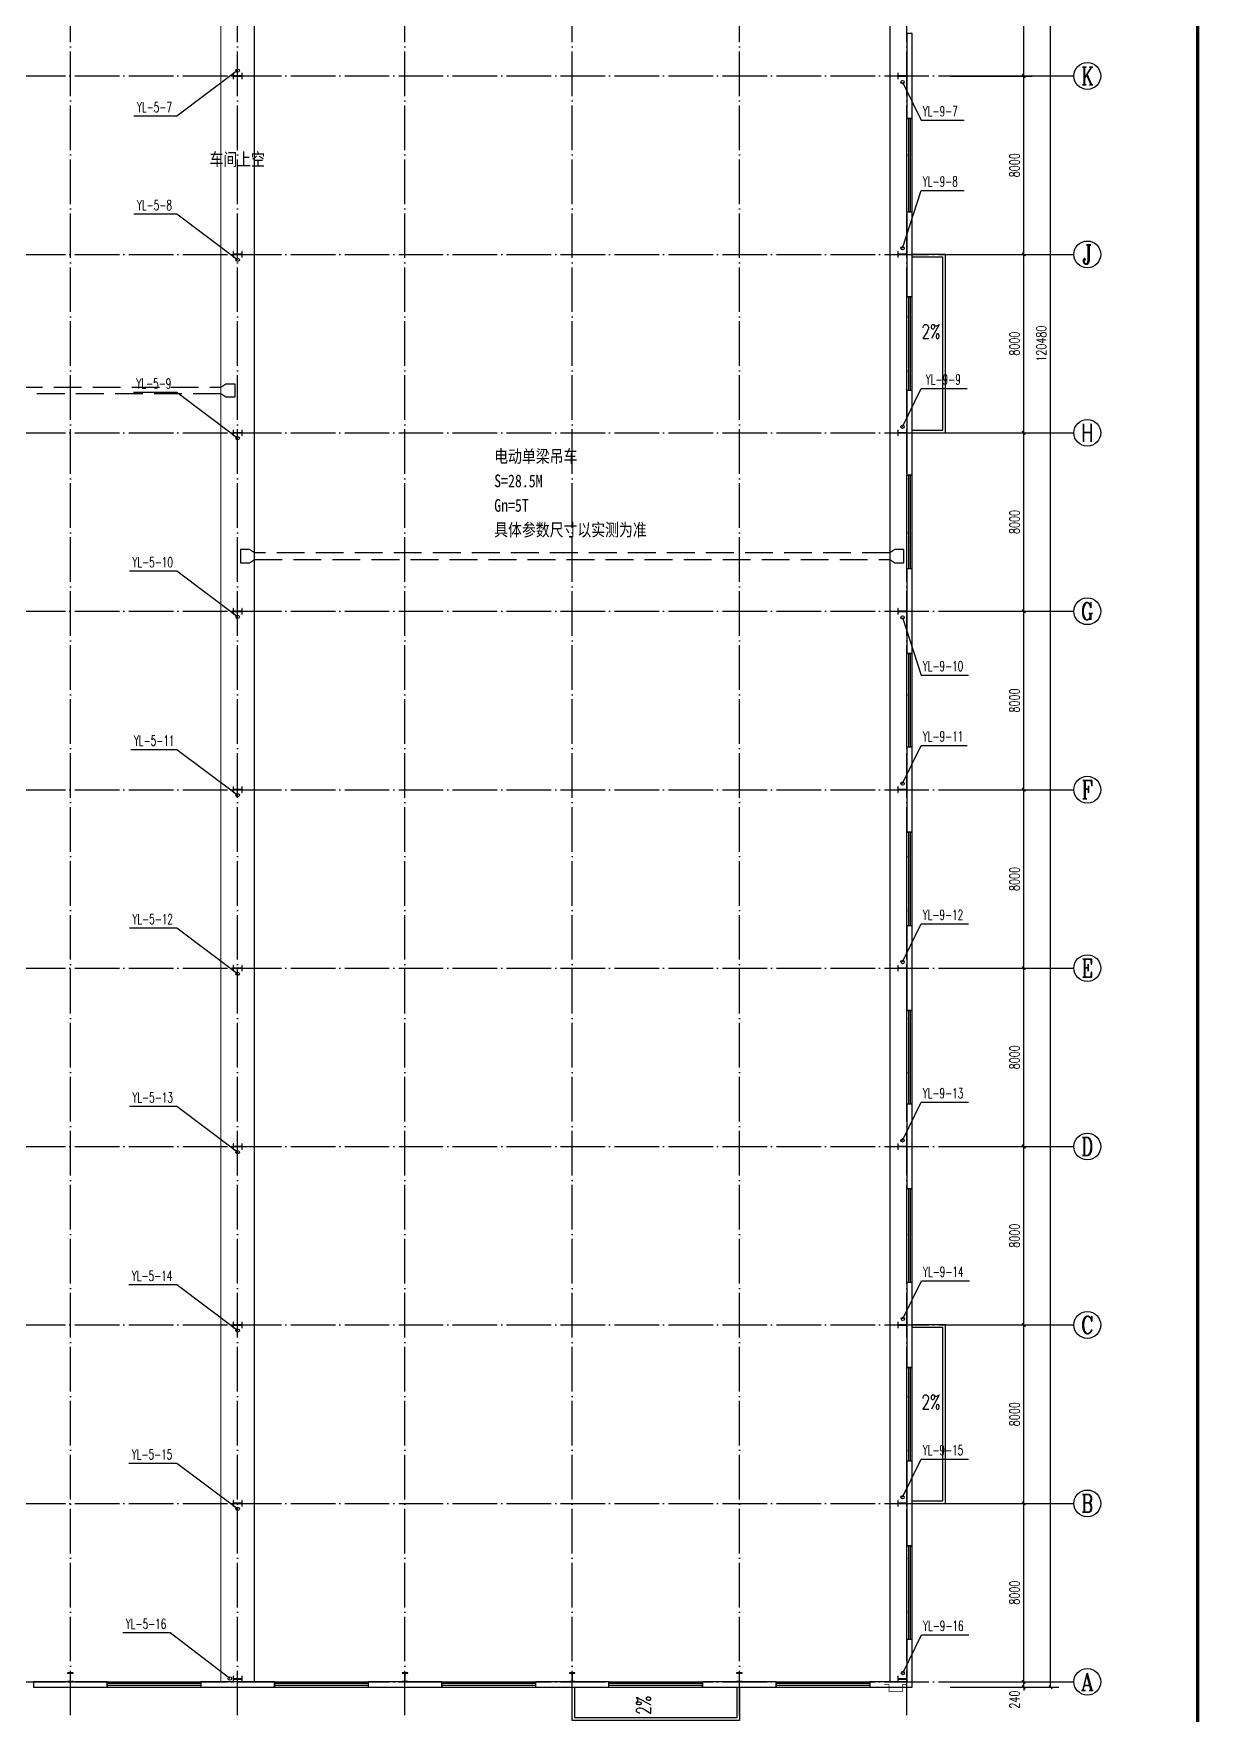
# Model space of a CAD drawing. Extents: x 14033796 to 29392202, y -1365078 to -465345.
# Drawn here: x 14810916 to 14863191, y -708102 to -632743 of the extents above; entities that cross this region are included whole.
import ezdxf
from ezdxf.enums import TextEntityAlignment as Align

# ---------------------------------------------------------------- set-up
doc = ezdxf.new("R2010")
doc.units = 0
doc.header["$LTSCALE"] = 1000
doc.header["$MEASUREMENT"] = 0
doc.linetypes.add('DASH', pattern=[0.35, 0.25, -0.1])
doc.linetypes.add('DOTE', pattern=[2.42, 2, -0.2, 0.02, -0.2])
for name, color, linetype in [('AXIS', 3, 'Continuous'), ('AXIS_TEXT', 7, 'Continuous'), ('COLUMN', 2, 'Continuous'), ('DIM_SYMB', 3, 'Continuous'), ('DIM_雨水', 3, 'Continuous'), ('DOTE', 8, 'DOTE'), ('PUB_TEXT', 7, 'Continuous'), ('TK', 4, 'Continuous'), ('TWT_TEXT', 7, 'Continuous'), ('VPIPE-雨水', 4, 'Continuous'), ('WALL-PARAPET', 6, 'Continuous'), ('WINDOW', 4, 'Continuous')]:
    doc.layers.add(name, color=color, linetype=linetype)
doc.styles.add('_TCH_AXIS', font='COMPLEX', dxfattribs={"bigfont": 'GBCBIG'})
doc.styles.add('_TCH_DIM', font='SIMPLEX', dxfattribs={"bigfont": 'GBCBIG'})
doc.styles.add('_TCH_DIM_T3', font='SIMPLEX', dxfattribs={"width": 0.705882, "bigfont": 'GBCBIG'})
doc.styles.add('_TWT_SERIAL', font='COMPLEX', dxfattribs={"width": 0.8, "height": 3, "bigfont": 'HZTXT'})
doc.styles.add('COMPLEX', font='COMPLEX')
doc.styles.add('宋体', font='', dxfattribs={"width": 0.8})
doc.styles.get('宋体').set_extended_font_data('SimSun')
doc.dimstyles.new('_TCH_ARCH&&150', dxfattribs={"dimtxt": 446.25, "dimasz": 150, "dimexe": 375, "dimexo": 450, "dimgap": 189.375, "dimtad": 1, "dimdec": 0, "dimzin": 0, "dimdsep": 46, "dimtxsty": '_TCH_DIM_T3', "dimblk": 'ARCHTICK', "dimcen": 0.09, "dimclrt": 7, "dimazin": 2, "dimtfac": 1, "dimtdec": 0, "dimtix": 1, "dimtmove": 2, "dimatfit": 3, "dimfxl": 0, "dimtolj": 1, "dimtzin": 0, "dimarcsym": 0})

# ---------------------------------------------------------------- blocks, each defined once
blk = doc.blocks.new('A$C797E1D2B')
at = {"layer": 'COLUMN'}
h = blk.add_hatch(color=256, dxfattribs=at)
h.paths.add_polyline_path([(125, 400), (250, 400), (250, 388), (130, 388), (130, 200), (125, 200)])
h.paths.add_polyline_path([(0, 400), (125, 400), (125, 200), (120, 200), (120, 388), (0, 388)])
h.paths.add_polyline_path([(0, 12), (120, 12), (120, 200), (125, 200), (125, 0), (0, 0)])
h.paths.add_polyline_path([(125, 200), (130, 200), (130, 12), (250, 12), (250, 0), (125, 0)])
blk.add_lwpolyline([(250, 0), (250, 12), (130, 12), (130, 388), (250, 388), (250, 400), (0, 400), (0, 388), (120, 388), (120, 12), (0, 12), (0, 0)], close=True, dxfattribs=at)
blk = doc.blocks.new('GeYuanFrame_33522378', base_point=(20.09, 4.53))
at = {"layer": 'TK', "const_width": 1}
blk.add_lwpolyline([(45.09, 588.53), (1061.09, 588.53), (1061.09, 14.53), (45.09, 14.53)], close=True, dxfattribs=at)
blk = doc.blocks.new('$TCHSYS$WIN2D')
for p, q in [((-0.5, 0.5), (0.5, 0.5)), ((-0.5, 0.5), (-0.5, -0.5)), ((0.5, 0.5), (0.5, -0.5)), ((0.5, 0.167), (-0.5, 0.167)), ((0.5, -0.167), (-0.5, -0.167)), ((-0.5, -0.5), (0.5, -0.5))]:
    blk.add_line(p, q)
blk = doc.blocks.new('_AXISO')
blk.add_circle((0, 0), 0.5)
at = {"layer": 'AXIS_TEXT', "style": 'COMPLEX', "width": 1.041667}
blk.add_attdef('A', text='', height=0.56, dxfattribs=at).set_placement((-0.25, -0.28), (0.25, -0.28), align=Align.FIT)
blk = doc.blocks.new('_ArchTick')
at = {"color": 0, "linetype": 'ByBlock', "const_width": 0.4}
blk.add_lwpolyline([(-0.5, -0.5), (0.5, 0.5)], dxfattribs=at)
blk = doc.blocks.new('*D161')
at = {"layer": 'AXIS', "color": 0, "lineweight": -2}
for p, q in [((14852016, -586403), (14856891, -586403)), ((14856516, -706883), (14856516, -586403)), ((14852016, -706883), (14856891, -706883))]:
    blk.add_line(p, q, dxfattribs=at)
at = {"layer": 'Defpoints', "color": 0}
for p in [(14851566, -586403), (14856516, -586403), (14851566, -706883)]:
    blk.add_point(p, dxfattribs=at)
at = {"layer": 'AXIS', "color": 0, "lineweight": -2, "xscale": 150, "yscale": 150, "zscale": 150}
for p, rotation in [((14856516, -586403), 90), ((14856516, -706883), 270)]:
    blk.add_blockref('_ArchTick', p, dxfattribs=dict(at, rotation=rotation))
at = {"layer": 'AXIS', "color": 7, "insert": (14856104, -646643), "char_height": 446.2, "attachment_point": 5, "rotation": 90, "style": '_TCH_DIM_T3'}
blk.add_mtext('\\A1;120480', dxfattribs=at)
blk = doc.blocks.new('*D162')
at = {"layer": 'AXIS', "color": 0, "lineweight": -2}
for p, q in [((14852016, -706643), (14855691, -706643)), ((14855316, -706643), (14855316, -706493)), ((14855316, -706883), (14855316, -706643)), ((14852016, -706883), (14855691, -706883)), ((14855316, -706883), (14855316, -707033))]:
    blk.add_line(p, q, dxfattribs=at)
at = {"layer": 'Defpoints', "color": 0}
for p in [(14851566, -706643), (14855316, -706643), (14851566, -706883)]:
    blk.add_point(p, dxfattribs=at)
at = {"layer": 'AXIS', "color": 0, "lineweight": -2, "xscale": 150, "yscale": 150, "zscale": 150}
for p, rotation in [((14855316, -706643), 270), ((14855316, -706883), 90)]:
    blk.add_blockref('_ArchTick', p, dxfattribs=dict(at, rotation=rotation))
at = {"layer": 'AXIS', "color": 7, "insert": (14854904, -707438), "char_height": 446.2, "attachment_point": 5, "rotation": 90, "style": '_TCH_DIM_T3'}
blk.add_mtext('\\A1;240', dxfattribs=at)
blk = doc.blocks.new('*D163')
at = {"layer": 'AXIS', "color": 0, "lineweight": -2}
for p, q in [((14852016, -698643), (14855691, -698643)), ((14855316, -706643), (14855316, -698643)), ((14852016, -706643), (14855691, -706643))]:
    blk.add_line(p, q, dxfattribs=at)
at = {"layer": 'Defpoints', "color": 0}
for p in [(14851566, -698643), (14855316, -698643), (14851566, -706643)]:
    blk.add_point(p, dxfattribs=at)
at = {"layer": 'AXIS', "color": 0, "lineweight": -2, "xscale": 150, "yscale": 150, "zscale": 150}
for p, rotation in [((14855316, -698643), 90), ((14855316, -706643), 270)]:
    blk.add_blockref('_ArchTick', p, dxfattribs=dict(at, rotation=rotation))
at = {"layer": 'AXIS', "color": 7, "insert": (14854904, -702643), "char_height": 446.2, "attachment_point": 5, "rotation": 90, "style": '_TCH_DIM_T3'}
blk.add_mtext('\\A1;8000', dxfattribs=at)
blk = doc.blocks.new('*D164')
at = {"layer": 'AXIS', "color": 0, "lineweight": -2}
for p, q in [((14852016, -690643), (14855691, -690643)), ((14855316, -698643), (14855316, -690643)), ((14852016, -698643), (14855691, -698643))]:
    blk.add_line(p, q, dxfattribs=at)
at = {"layer": 'Defpoints', "color": 0}
for p in [(14851566, -690643), (14855316, -690643), (14851566, -698643)]:
    blk.add_point(p, dxfattribs=at)
at = {"layer": 'AXIS', "color": 0, "lineweight": -2, "xscale": 150, "yscale": 150, "zscale": 150}
for p, rotation in [((14855316, -690643), 90), ((14855316, -698643), 270)]:
    blk.add_blockref('_ArchTick', p, dxfattribs=dict(at, rotation=rotation))
at = {"layer": 'AXIS', "color": 7, "insert": (14854904, -694643), "char_height": 446.2, "attachment_point": 5, "rotation": 90, "style": '_TCH_DIM_T3'}
blk.add_mtext('\\A1;8000', dxfattribs=at)
blk = doc.blocks.new('*D165')
at = {"layer": 'AXIS', "color": 0, "lineweight": -2}
for p, q in [((14852016, -682643), (14855691, -682643)), ((14855316, -690643), (14855316, -682643)), ((14852016, -690643), (14855691, -690643))]:
    blk.add_line(p, q, dxfattribs=at)
at = {"layer": 'Defpoints', "color": 0}
for p in [(14851566, -682643), (14855316, -682643), (14851566, -690643)]:
    blk.add_point(p, dxfattribs=at)
at = {"layer": 'AXIS', "color": 0, "lineweight": -2, "xscale": 150, "yscale": 150, "zscale": 150}
for p, rotation in [((14855316, -682643), 90), ((14855316, -690643), 270)]:
    blk.add_blockref('_ArchTick', p, dxfattribs=dict(at, rotation=rotation))
at = {"layer": 'AXIS', "color": 7, "insert": (14854904, -686643), "char_height": 446.2, "attachment_point": 5, "rotation": 90, "style": '_TCH_DIM_T3'}
blk.add_mtext('\\A1;8000', dxfattribs=at)
blk = doc.blocks.new('*D166')
at = {"layer": 'AXIS', "color": 0, "lineweight": -2}
for p, q in [((14852016, -674643), (14855691, -674643)), ((14855316, -682643), (14855316, -674643)), ((14852016, -682643), (14855691, -682643))]:
    blk.add_line(p, q, dxfattribs=at)
at = {"layer": 'Defpoints', "color": 0}
for p in [(14851566, -674643), (14855316, -674643), (14851566, -682643)]:
    blk.add_point(p, dxfattribs=at)
at = {"layer": 'AXIS', "color": 0, "lineweight": -2, "xscale": 150, "yscale": 150, "zscale": 150}
for p, rotation in [((14855316, -674643), 90), ((14855316, -682643), 270)]:
    blk.add_blockref('_ArchTick', p, dxfattribs=dict(at, rotation=rotation))
at = {"layer": 'AXIS', "color": 7, "insert": (14854904, -678643), "char_height": 446.2, "attachment_point": 5, "rotation": 90, "style": '_TCH_DIM_T3'}
blk.add_mtext('\\A1;8000', dxfattribs=at)
blk = doc.blocks.new('*D167')
at = {"layer": 'AXIS', "color": 0, "lineweight": -2}
for p, q in [((14852016, -666643), (14855691, -666643)), ((14855316, -674643), (14855316, -666643)), ((14852016, -674643), (14855691, -674643))]:
    blk.add_line(p, q, dxfattribs=at)
at = {"layer": 'Defpoints', "color": 0}
for p in [(14851566, -666643), (14855316, -666643), (14851566, -674643)]:
    blk.add_point(p, dxfattribs=at)
at = {"layer": 'AXIS', "color": 0, "lineweight": -2, "xscale": 150, "yscale": 150, "zscale": 150}
for p, rotation in [((14855316, -666643), 90), ((14855316, -674643), 270)]:
    blk.add_blockref('_ArchTick', p, dxfattribs=dict(at, rotation=rotation))
at = {"layer": 'AXIS', "color": 7, "insert": (14854904, -670643), "char_height": 446.2, "attachment_point": 5, "rotation": 90, "style": '_TCH_DIM_T3'}
blk.add_mtext('\\A1;8000', dxfattribs=at)
blk = doc.blocks.new('*D168')
at = {"layer": 'AXIS', "color": 0, "lineweight": -2}
for p, q in [((14852016, -658643), (14855691, -658643)), ((14855316, -666643), (14855316, -658643)), ((14852016, -666643), (14855691, -666643))]:
    blk.add_line(p, q, dxfattribs=at)
at = {"layer": 'Defpoints', "color": 0}
for p in [(14851566, -658643), (14855316, -658643), (14851566, -666643)]:
    blk.add_point(p, dxfattribs=at)
at = {"layer": 'AXIS', "color": 0, "lineweight": -2, "xscale": 150, "yscale": 150, "zscale": 150}
for p, rotation in [((14855316, -658643), 90), ((14855316, -666643), 270)]:
    blk.add_blockref('_ArchTick', p, dxfattribs=dict(at, rotation=rotation))
at = {"layer": 'AXIS', "color": 7, "insert": (14854904, -662643), "char_height": 446.2, "attachment_point": 5, "rotation": 90, "style": '_TCH_DIM_T3'}
blk.add_mtext('\\A1;8000', dxfattribs=at)
blk = doc.blocks.new('*D169')
at = {"layer": 'AXIS', "color": 0, "lineweight": -2}
for p, q in [((14852016, -650643), (14855691, -650643)), ((14855316, -658643), (14855316, -650643)), ((14852016, -658643), (14855691, -658643))]:
    blk.add_line(p, q, dxfattribs=at)
at = {"layer": 'Defpoints', "color": 0}
for p in [(14851566, -650643), (14855316, -650643), (14851566, -658643)]:
    blk.add_point(p, dxfattribs=at)
at = {"layer": 'AXIS', "color": 0, "lineweight": -2, "xscale": 150, "yscale": 150, "zscale": 150}
for p, rotation in [((14855316, -650643), 90), ((14855316, -658643), 270)]:
    blk.add_blockref('_ArchTick', p, dxfattribs=dict(at, rotation=rotation))
at = {"layer": 'AXIS', "color": 7, "insert": (14854904, -654643), "char_height": 446.2, "attachment_point": 5, "rotation": 90, "style": '_TCH_DIM_T3'}
blk.add_mtext('\\A1;8000', dxfattribs=at)
blk = doc.blocks.new('*D170')
at = {"layer": 'AXIS', "color": 0, "lineweight": -2}
for p, q in [((14852016, -642643), (14855691, -642643)), ((14855316, -650643), (14855316, -642643)), ((14852016, -650643), (14855691, -650643))]:
    blk.add_line(p, q, dxfattribs=at)
at = {"layer": 'Defpoints', "color": 0}
for p in [(14851566, -642643), (14855316, -642643), (14851566, -650643)]:
    blk.add_point(p, dxfattribs=at)
at = {"layer": 'AXIS', "color": 0, "lineweight": -2, "xscale": 150, "yscale": 150, "zscale": 150}
for p, rotation in [((14855316, -642643), 90), ((14855316, -650643), 270)]:
    blk.add_blockref('_ArchTick', p, dxfattribs=dict(at, rotation=rotation))
at = {"layer": 'AXIS', "color": 7, "insert": (14854904, -646643), "char_height": 446.2, "attachment_point": 5, "rotation": 90, "style": '_TCH_DIM_T3'}
blk.add_mtext('\\A1;8000', dxfattribs=at)
blk = doc.blocks.new('*D171')
at = {"layer": 'AXIS', "color": 0, "lineweight": -2}
for p, q in [((14852016, -634643), (14855691, -634643)), ((14855316, -642643), (14855316, -634643)), ((14852016, -642643), (14855691, -642643))]:
    blk.add_line(p, q, dxfattribs=at)
at = {"layer": 'Defpoints', "color": 0}
for p in [(14851566, -634643), (14855316, -634643), (14851566, -642643)]:
    blk.add_point(p, dxfattribs=at)
at = {"layer": 'AXIS', "color": 0, "lineweight": -2, "xscale": 150, "yscale": 150, "zscale": 150}
for p, rotation in [((14855316, -634643), 90), ((14855316, -642643), 270)]:
    blk.add_blockref('_ArchTick', p, dxfattribs=dict(at, rotation=rotation))
at = {"layer": 'AXIS', "color": 7, "insert": (14854904, -638643), "char_height": 446.2, "attachment_point": 5, "rotation": 90, "style": '_TCH_DIM_T3'}
blk.add_mtext('\\A1;8000', dxfattribs=at)
blk = doc.blocks.new('*D172')
at = {"layer": 'AXIS', "color": 0, "lineweight": -2}
for p, q in [((14852016, -626643), (14855691, -626643)), ((14855316, -634643), (14855316, -626643)), ((14852016, -634643), (14855691, -634643))]:
    blk.add_line(p, q, dxfattribs=at)
at = {"layer": 'Defpoints', "color": 0}
for p in [(14851566, -626643), (14855316, -626643), (14851566, -634643)]:
    blk.add_point(p, dxfattribs=at)
at = {"layer": 'AXIS', "color": 0, "lineweight": -2, "xscale": 150, "yscale": 150, "zscale": 150}
for p, rotation in [((14855316, -626643), 90), ((14855316, -634643), 270)]:
    blk.add_blockref('_ArchTick', p, dxfattribs=dict(at, rotation=rotation))
at = {"layer": 'AXIS', "color": 7, "insert": (14854904, -630643), "char_height": 446.2, "attachment_point": 5, "rotation": 90, "style": '_TCH_DIM_T3'}
blk.add_mtext('\\A1;8000', dxfattribs=at)

msp = doc.modelspace()

# ---------------------------------------------------------------- linework, layer by layer
at = {"color": 8, "linetype": 'DASH', "ltscale": 1.5, "const_width": 50}
for points in [[(14819316.1, -706642.5), (14819316.1, -586642.5)], [(14820816.1, -706642.5), (14820816.1, -586642.5)], [(14849316.1, -706642.5), (14849316.1, -586642.5)]]:
    msp.add_lwpolyline(points, dxfattribs=at)
at = {"ltscale": 0.5}
for points in [[(14850306.1, -650642.5), (14851806.1, -650642.5), (14851806.1, -642642.5), (14850306.1, -642642.5)], [(14850306.1, -650522.5), (14851686.1, -650522.5), (14851686.1, -642762.5), (14850306.1, -642762.5)], [(14850306.1, -698642.5), (14851806.1, -698642.5), (14851806.1, -690642.5), (14850306.1, -690642.5)], [(14850306.1, -698522.5), (14851686.1, -698522.5), (14851686.1, -690762.5), (14850306.1, -690762.5)], [(14842566.1, -706882.5), (14842566.1, -708382.5), (14835066.1, -708382.5), (14835066.1, -706882.5)], [(14842446.1, -706882.5), (14842446.1, -708262.5), (14835186.1, -708262.5), (14835186.1, -706882.5)]]:
    msp.add_lwpolyline(points, dxfattribs=at)
at = {"color": 8, "linetype": 'DASH', "ltscale": 5}
for points in [[(14819316.1, -648592.2), (14819531.8, -648442.2), (14819931.8, -648442.2), (14819931.8, -649042.2), (14819531.8, -649042.2), (14819316.1, -648892.2), (14790816.1, -648892.2), (14790600.5, -649042.2), (14790200.5, -649042.2), (14790200.5, -648442.2), (14790600.5, -648442.2), (14790816.1, -648592.2)], [(14820816.1, -656021.9), (14820600.5, -655871.9), (14820200.5, -655871.9), (14820200.5, -656471.9), (14820600.5, -656471.9), (14820816.1, -656321.9), (14849316.1, -656321.9), (14849531.8, -656471.9), (14849931.8, -656471.9), (14849931.8, -655871.9), (14849531.8, -655871.9), (14849316.1, -656021.9)]]:
    msp.add_lwpolyline(points, close=True, dxfattribs=at)
at = {"const_width": 30}
msp.add_lwpolyline([(14850066.1, -706762.5), (14849866.1, -706762.5), (14849866.1, -707082.5), (14849266.1, -707082.5), (14849266.1, -706762.5), (14849066.1, -706762.5)], dxfattribs=at)
at = {"layer": 'AXIS'}
for p, q in [((14851566.1, -634642.5), (14857566.1, -634642.5)), ((14851566.1, -642642.5), (14857566.1, -642642.5)), ((14851566.1, -650642.5), (14857566.1, -650642.5)), ((14851566.1, -658642.5), (14857566.1, -658642.5)), ((14851566.1, -666642.5), (14857566.1, -666642.5)), ((14851566.1, -674642.5), (14857566.1, -674642.5)), ((14851566.1, -682642.5), (14857566.1, -682642.5)), ((14851566.1, -690642.5), (14857566.1, -690642.5)), ((14851566.1, -698642.5), (14857566.1, -698642.5)), ((14851566.1, -706642.5), (14857566.1, -706642.5))]:
    msp.add_line(p, q, dxfattribs=at)
at = {"layer": 'DIM_SYMB'}
for points in [[(14850586.1, -646642.5, 0, 0, 0), (14851236.1, -646642.5, 120, 0, 0), (14851686.1, -646642.5, 0, 0, 0)], [(14850586.1, -694642.5, 0, 0, 0), (14851236.1, -694642.5, 120, 0, 0), (14851686.1, -694642.5, 0, 0, 0)], [(14838816.1, -707162.5, 0, 0, 0), (14838816.1, -707812.5, 120, 0, 0), (14838816.1, -708262.5, 0, 0, 0)]]:
    msp.add_lwpolyline(points, format="xyseb", dxfattribs=at)
at = {"layer": 'DIM_雨水'}
for p, q in [((14820066.1, -634402.5, 3000), (14817335.7, -636446.2)), ((14849883, -634917.3), (14850717, -636629.2)), ((14817335.7, -636446.2), (14815415.7, -636446.2)), ((14850717, -636629.2), (14852637, -636629.2)), ((14849883, -642367.3), (14850717, -639778.2)), ((14850717, -639778.2), (14852637, -639778.2)), ((14817335.7, -640838.8), (14815415.7, -640838.8)), ((14820066.1, -642882.5, 3000), (14817335.7, -640838.8)), ((14817335.7, -648838.8), (14815388.7, -648838.8)), ((14820066.1, -650882.5, 3000), (14817335.7, -648838.8)), ((14849883, -650367.7), (14850717, -648655.9)), ((14850717, -648655.9), (14852772.6, -648655.9)), ((14817335.7, -656848.8), (14815211.8, -656848.8)), ((14820066.1, -658892.5, 3000), (14817335.7, -656848.8)), ((14849883, -658917.7), (14850717, -661506.9)), ((14850717, -661506.9), (14852840.8, -661506.9)), ((14849883, -666367.7), (14850717, -664655.9)), ((14850717, -664655.9), (14852772.6, -664655.9)), ((14817335.7, -664848.8), (14815280.1, -664848.8)), ((14820066.1, -666892.5, 3000), (14817335.7, -664848.8)), ((14817335.7, -672848.8), (14815211.8, -672848.8)), ((14820066.1, -674892.5, 3000), (14817335.7, -672848.8)), ((14849883, -674367.7), (14850717, -672655.9)), ((14850717, -672655.9), (14852840.8, -672655.9)), ((14817335.7, -680848.8), (14815211.8, -680848.8)), ((14820066.1, -682892.5, 3000), (14817335.7, -680848.8)), ((14849883, -682367.7), (14850717, -680655.9)), ((14850717, -680655.9), (14852840.8, -680655.9)), ((14849895, -690372.7), (14850729, -688660.9)), ((14850729, -688660.9), (14852880.2, -688660.9)), ((14817335.7, -688848.8), (14815184.5, -688848.8)), ((14820066.1, -690892.5, 3000), (14817335.7, -688848.8)), ((14817335.7, -696848.8, 3000), (14815184.5, -696848.8, 3000)), ((14820066.1, -698892.5, 6000), (14817335.7, -696848.8, 3000)), ((14849883, -698367.7), (14850717, -696655.9)), ((14850717, -696655.9), (14852840.8, -696655.9)), ((14817040.4, -704448.8), (14814916.6, -704448.8)), ((14819715.7, -706492.5), (14817040.4, -704448.8)), ((14849895, -706247.7), (14850729, -704535.9)), ((14850729, -704535.9), (14852852.8, -704535.9))]:
    msp.add_line(p, q, dxfattribs=at)
at = {"layer": 'DOTE'}
for p, q in [((14812566.1, -708142.5), (14812566.1, -585142.5)), ((14820066.1, -708142.5), (14820066.1, -585142.5)), ((14827566.1, -708142.5), (14827566.1, -585142.5)), ((14835066.1, -708142.5), (14835066.1, -585142.5)), ((14842566.1, -708142.5), (14842566.1, -585142.5)), ((14850066.1, -708142.5), (14850066.1, -585142.5)), ((14788566.1, -634642.5), (14851566.1, -634642.5)), ((14788566.1, -642642.5), (14851566.1, -642642.5)), ((14788566.1, -650642.5), (14851566.1, -650642.5)), ((14788566.1, -658642.5), (14851566.1, -658642.5)), ((14788566.1, -666642.5), (14851566.1, -666642.5)), ((14788566.1, -674642.5), (14851566.1, -674642.5)), ((14788566.1, -682642.5), (14851566.1, -682642.5)), ((14788566.1, -690642.5), (14851566.1, -690642.5)), ((14788566.1, -698642.5), (14851566.1, -698642.5)), ((14788566.1, -706642.5), (14851566.1, -706642.5))]:
    msp.add_line(p, q, dxfattribs=at)
at = {"layer": 'VPIPE-雨水', "linetype": 'Continuous'}
for centre in [(14820066.1, -634402.5), (14849883, -634917.3), (14820066.1, -642882.5), (14849883, -642367.3), (14849883, -650367.7), (14820066.1, -650882.5), (14820066.1, -658892.5), (14849883, -658917.7), (14820066.1, -666892.5), (14849883, -666367.7), (14849883, -674367.7), (14820066.1, -674892.5), (14849883, -682367.7), (14820066.1, -682892.5), (14820066.1, -690892.5), (14849895, -690372.7), (14849883, -698367.7), (14820066.1, -698892.5), (14819715.7, -706492.5), (14849895, -706247.7)]:
    msp.add_circle(centre, 75, dxfattribs=at)
at = {"layer": 'WALL-PARAPET'}
for p, q in [((14850306.1, -632742.5), (14850066.1, -632742.5)), ((14850066.1, -632742.5), (14850066.1, -636542.5)), ((14850306.1, -636542.5), (14850306.1, -632742.5)), ((14850066.1, -636542.5), (14850306.1, -636542.5)), ((14850306.1, -640742.5), (14850066.1, -640742.5)), ((14850066.1, -640742.5), (14850066.1, -644542.5)), ((14850306.1, -644542.5), (14850306.1, -640742.5)), ((14850066.1, -644542.5), (14850306.1, -644542.5)), ((14850306.1, -648742.5), (14850066.1, -648742.5)), ((14850066.1, -648742.5), (14850066.1, -652542.5)), ((14850306.1, -652542.5), (14850306.1, -648742.5)), ((14850066.1, -652542.5), (14850306.1, -652542.5)), ((14850306.1, -656742.5), (14850066.1, -656742.5)), ((14850066.1, -656742.5), (14850066.1, -660542.5)), ((14850306.1, -660542.5), (14850306.1, -656742.5)), ((14850066.1, -660542.5), (14850306.1, -660542.5)), ((14850306.1, -664742.5), (14850066.1, -664742.5)), ((14850066.1, -664742.5), (14850066.1, -668542.5)), ((14850306.1, -668542.5), (14850306.1, -664742.5)), ((14850066.1, -668542.5), (14850306.1, -668542.5)), ((14850306.1, -672742.5), (14850066.1, -672742.5)), ((14850066.1, -672742.5), (14850066.1, -676542.5)), ((14850306.1, -676542.5), (14850306.1, -672742.5)), ((14850066.1, -676542.5), (14850306.1, -676542.5)), ((14850306.1, -680742.5), (14850066.1, -680742.5)), ((14850066.1, -680742.5), (14850066.1, -684542.5)), ((14850306.1, -684542.5), (14850306.1, -680742.5)), ((14850066.1, -684542.5), (14850306.1, -684542.5)), ((14850306.1, -688742.5), (14850066.1, -688742.5)), ((14850066.1, -688742.5), (14850066.1, -692542.5)), ((14850306.1, -692542.5), (14850306.1, -688742.5)), ((14850066.1, -692542.5), (14850306.1, -692542.5)), ((14850306.1, -696742.5), (14850066.1, -696742.5)), ((14850066.1, -696742.5), (14850066.1, -700542.5)), ((14850306.1, -700542.5), (14850306.1, -696742.5)), ((14850066.1, -700542.5), (14850306.1, -700542.5)), ((14850306.1, -704742.5), (14850066.1, -704742.5)), ((14850066.1, -704742.5), (14850066.1, -706642.5)), ((14850306.1, -706882.5), (14850306.1, -704742.5)), ((14814216.1, -706642.5), (14810916.1, -706642.5)), ((14810916.1, -706642.5), (14810916.1, -706882.5)), ((14814216.1, -706882.5), (14814216.1, -706642.5)), ((14821716.1, -706642.5), (14818416.1, -706642.5)), ((14818416.1, -706642.5), (14818416.1, -706882.5)), ((14821716.1, -706882.5), (14821716.1, -706642.5)), ((14829216.1, -706642.5), (14825916.1, -706642.5)), ((14825916.1, -706642.5), (14825916.1, -706882.5)), ((14829216.1, -706882.5), (14829216.1, -706642.5)), ((14836716.1, -706642.5), (14833416.1, -706642.5)), ((14833416.1, -706642.5), (14833416.1, -706882.5)), ((14836716.1, -706882.5), (14836716.1, -706642.5)), ((14844216.1, -706642.5), (14840916.1, -706642.5)), ((14840916.1, -706642.5), (14840916.1, -706882.5)), ((14844216.1, -706882.5), (14844216.1, -706642.5)), ((14850066.1, -706642.5), (14848416.1, -706642.5)), ((14848416.1, -706642.5), (14848416.1, -706882.5)), ((14810916.1, -706882.5), (14814216.1, -706882.5)), ((14818416.1, -706882.5), (14821716.1, -706882.5)), ((14825916.1, -706882.5), (14829216.1, -706882.5)), ((14833416.1, -706882.5), (14836716.1, -706882.5)), ((14840916.1, -706882.5), (14844216.1, -706882.5)), ((14848416.1, -706882.5), (14850306.1, -706882.5))]:
    msp.add_line(p, q, dxfattribs=at)

# ---------------------------------------------------------------- block references
at = {"xscale": 150, "yscale": 150, "zscale": 150, "rotation": 270}
msp.add_blockref('GeYuanFrame_33522378', (14775516.1, -572942.5), dxfattribs=at)
for p, rotation in [((14819866.1, -634517.5), 270), ((14849666.1, -634517.5), 270), ((14819866.1, -642517.5), 270), ((14849666.1, -642517.5), 270), ((14819866.1, -650517.5), 270), ((14849666.1, -650517.5), 270), ((14819866.1, -658517.5), 270), ((14849666.1, -658517.5), 270), ((14819866.1, -666517.5), 270), ((14849666.1, -666517.5), 270), ((14819866.1, -674517.5), 270), ((14849666.1, -674517.5), 270), ((14819866.1, -682517.5), 270), ((14849666.1, -682517.5), 270), ((14819866.1, -690517.5), 270), ((14849666.1, -690517.5), 270), ((14819866.1, -698517.5), 270), ((14849666.1, -698517.5), 270), ((14812691.1, -706242.5), 180), ((14819866.1, -706392.5), 270), ((14827691.1, -706242.5), 180), ((14835191.1, -706242.5), 180), ((14842691.1, -706242.5), 180), ((14849666.1, -706392.5), 270)]:
    msp.add_blockref('A$C797E1D2B', p, dxfattribs=dict(rotation=rotation))
at = {"layer": 'AXIS'}
ref = msp.add_blockref('_AXISO', (14858166.1, -634642.5), dxfattribs=dict(at, xscale=1200, yscale=1200, zscale=1200))
ref.add_attrib('A', 'K', dxfattribs={"layer": 'AXIS_TEXT', "ltscale": 0.5, "height": 798.8, "style": '_TCH_AXIS', "width": 0.736842}).set_placement((14857899.9, -635041.9), (14858432.4, -635041.9), align=Align.FIT)
ref = msp.add_blockref('_AXISO', (14858166.1, -642642.5), dxfattribs=dict(at, xscale=1200, yscale=1200, zscale=1200))
ref.add_attrib('A', 'J', dxfattribs={"layer": 'AXIS_TEXT', "ltscale": 0.5, "height": 866.7, "style": '_TCH_AXIS', "width": 0.909091}).set_placement((14857959.8, -643075.9), (14858372.5, -643075.9), align=Align.FIT)
ref = msp.add_blockref('_AXISO', (14858166.1, -650642.5), dxfattribs=dict(at, xscale=1200, yscale=1200, zscale=1200))
ref.add_attrib('A', 'H', dxfattribs={"layer": 'AXIS_TEXT', "ltscale": 0.5, "height": 798.8, "style": '_TCH_AXIS', "width": 0.7}).set_placement((14857899.9, -651041.9), (14858432.4, -651041.9), align=Align.FIT)
ref = msp.add_blockref('_AXISO', (14858166.1, -658642.5), dxfattribs=dict(at, xscale=1200, yscale=1200, zscale=1200))
ref.add_attrib('A', 'G', dxfattribs={"layer": 'AXIS_TEXT', "ltscale": 0.5, "height": 781.2, "style": '_TCH_AXIS', "width": 0.833333}).set_placement((14857887.1, -659033.1), (14858445.1, -659033.1), align=Align.FIT)
ref = msp.add_blockref('_AXISO', (14858166.1, -666642.5), dxfattribs=dict(at, xscale=1200, yscale=1200, zscale=1200))
ref.add_attrib('A', 'F', dxfattribs={"layer": 'AXIS_TEXT', "ltscale": 0.5, "height": 816.3, "style": '_TCH_AXIS', "width": 0.8125}).set_placement((14857913.5, -667050.6), (14858418.8, -667050.6), align=Align.FIT)
ref = msp.add_blockref('_AXISO', (14858166.1, -674642.5), dxfattribs=dict(at, xscale=1200, yscale=1200, zscale=1200))
ref.add_attrib('A', 'E', dxfattribs={"layer": 'AXIS_TEXT', "ltscale": 0.5, "height": 816.3, "style": '_TCH_AXIS', "width": 0.8125}).set_placement((14857913.5, -675050.6), (14858418.8, -675050.6), align=Align.FIT)
ref = msp.add_blockref('_AXISO', (14858166.1, -682642.5), dxfattribs=dict(at, xscale=1200, yscale=1200, zscale=1200))
ref.add_attrib('A', 'D', dxfattribs={"layer": 'AXIS_TEXT', "ltscale": 0.5, "height": 798.8, "style": '_TCH_AXIS', "width": 0.823529}).set_placement((14857899.9, -683041.9), (14858432.4, -683041.9), align=Align.FIT)
ref = msp.add_blockref('_AXISO', (14858166.1, -690642.5), dxfattribs=dict(at, xscale=1200, yscale=1200, zscale=1200))
ref.add_attrib('A', 'C', dxfattribs={"layer": 'AXIS_TEXT', "ltscale": 0.5, "height": 781.2, "style": '_TCH_AXIS'}).set_placement((14857887.1, -691033.1), (14858445.1, -691033.1), align=Align.FIT)
ref = msp.add_blockref('_AXISO', (14858166.1, -698642.5), dxfattribs=dict(at, xscale=1200, yscale=1200, zscale=1200))
ref.add_attrib('A', 'B', dxfattribs={"layer": 'AXIS_TEXT', "ltscale": 0.5, "height": 798.8, "style": '_TCH_AXIS', "width": 0.823529}).set_placement((14857899.9, -699041.9), (14858432.4, -699041.9), align=Align.FIT)
ref = msp.add_blockref('_AXISO', (14858166.1, -706642.5), dxfattribs=dict(at, xscale=1200, yscale=1200, zscale=1200))
ref.add_attrib('A', 'A', dxfattribs={"layer": 'AXIS_TEXT', "ltscale": 0.5, "height": 763.6, "style": '_TCH_AXIS', "width": 0.888889}).set_placement((14857875.2, -707024.3), (14858457, -707024.3), align=Align.FIT)
at = {"layer": 'WINDOW', "xscale": 4200, "yscale": -240, "zscale": 4200, "rotation": 90}
for p in [(14850186.1, -638642.5), (14850186.1, -646642.5), (14850186.1, -654642.5), (14850186.1, -662642.5), (14850186.1, -670642.5), (14850186.1, -678642.5), (14850186.1, -686642.5), (14850186.1, -694642.5), (14850186.1, -702642.5)]:
    msp.add_blockref('$TCHSYS$WIN2D', p, dxfattribs=at)
at = {"layer": 'WINDOW', "xscale": 4200, "zscale": 4200}
for p, yscale in [((14816316.1, -706762.5), 240), ((14823816.1, -706762.5), 240), ((14831316.1, -706762.5), 240), ((14838816.1, -706762.5), -240), ((14846316.1, -706762.5), 240)]:
    msp.add_blockref('$TCHSYS$WIN2D', p, dxfattribs=dict(at, yscale=yscale))

# ---------------------------------------------------------------- texts
at = {"layer": 'PUB_TEXT'}
for s, height, style, width, p in [('车间上空', 569.62, '宋体', 0.8, (14818802.9, -638666.9)), ('2%%%', 637.5, '_TCH_DIM', 0.705882, (14850729, -646417.5)), ('2%%%', 637.5, '_TCH_DIM', 0.705882, (14850729, -694417.5))]:
    msp.add_text(s, height=height, dxfattribs=dict(at, style=style, width=width)).set_placement(p)
at = {"layer": 'PUB_TEXT', "color": 8, "style": '宋体', "width": 0.8}
for s, p in [('电动单梁吊车', (14831570.4, -651980.3)), ('S=28.5M', (14831570.4, -653080.3)), ('Gn=5T', (14831570.4, -654180.3)), ('具体参数尺寸以实测为准', (14831570.4, -655274.8))]:
    msp.add_text(s, height=569.62, dxfattribs=at).set_placement(p)
at = {"layer": 'PUB_TEXT', "style": '_TCH_DIM', "width": 0.705882}
msp.add_text('2%%%', height=637.5, rotation=90, dxfattribs=at).set_placement((14838591.1, -708119.7))
at = {"layer": 'TWT_TEXT', "style": '_TWT_SERIAL', "width": 0.64}
for s, p in [('YL-5-7', (14815550.7, -636266.2)), ('YL-9-7', (14850787.7, -636449.2)), ('YL-9-8', (14850787.7, -639598.2)), ('YL-5-8', (14815550.7, -640658.8)), ('YL-9-9', (14850923.3, -648475.9)), ('YL-5-9', (14815523.7, -648658.8)), ('YL-5-10', (14815346.8, -656668.8)), ('YL-9-10', (14850785.8, -661326.9)), ('YL-5-11', (14815415.1, -664668.8)), ('YL-9-11', (14850786.2, -664475.9)), ('YL-9-12', (14850785.8, -672475.9)), ('YL-5-12', (14815346.8, -672668.8)), ('YL-5-13', (14815346.8, -680668.8)), ('YL-9-13', (14850785.8, -680475.9)), ('YL-9-14', (14850797.8, -688480.9)), ('YL-5-14', (14815319.5, -688668.8)), ('YL-5-15', (14815319.5, -696668.8, 3000)), ('YL-9-15', (14850785.8, -696475.9)), ('YL-5-16', (14815051.6, -704268.8)), ('YL-9-16', (14850797.8, -704355.9))]:
    msp.add_text(s, height=450, dxfattribs=at).set_placement(p)

# ---------------------------------------------------------------- dimensions: what is measured, and where the dimension line sits
at = {"layer": 'AXIS'}
for p1, p2, distance, text, picture, middle in [((14851566.1, -706882.5), (14851566.1, -586402.5), -4950, '120480', '*D161', (14856103.6, -646642.5)), ((14851566.1, -634642.5), (14851566.1, -626642.5), -3750, '8000', '*D172', (14854903.6, -630642.5)), ((14851566.1, -642642.5), (14851566.1, -634642.5), -3750, '8000', '*D171', (14854903.6, -638642.5)), ((14851566.1, -650642.5), (14851566.1, -642642.5), -3750, '8000', '*D170', (14854903.6, -646642.5)), ((14851566.1, -658642.5), (14851566.1, -650642.5), -3750, '8000', '*D169', (14854903.6, -654642.5)), ((14851566.1, -666642.5), (14851566.1, -658642.5), -3750, '8000', '*D168', (14854903.6, -662642.5)), ((14851566.1, -674642.5), (14851566.1, -666642.5), -3750, '8000', '*D167', (14854903.6, -670642.5)), ((14851566.1, -682642.5), (14851566.1, -674642.5), -3750, '8000', '*D166', (14854903.6, -678642.5)), ((14851566.1, -690642.5), (14851566.1, -682642.5), -3750, '8000', '*D165', (14854903.6, -686642.5)), ((14851566.1, -698642.5), (14851566.1, -690642.5), -3750, '8000', '*D164', (14854903.6, -694642.5)), ((14851566.1, -706642.5), (14851566.1, -698642.5), -3750, '8000', '*D163', (14854903.6, -702642.5))]:
    dim = msp.add_aligned_dim(p1=p1, p2=p2, distance=distance, text=text, dimstyle='_TCH_ARCH&&150', dxfattribs=at)
    dim.commit()
    dim.dimension.update_dxf_attribs({"geometry": picture, "text_midpoint": middle})
dim = msp.add_linear_dim(base=(14855316.1, -706642.5), p1=(14851566.1, -706882.5), p2=(14851566.1, -706642.5), angle=90, text='240', dimstyle='_TCH_ARCH&&150', dxfattribs=at)
dim.commit()
dim.dimension.update_dxf_attribs({"geometry": '*D162', "text_midpoint": (14854903.6, -707437.5), "dimtype": 161})

doc.saveas('drawing.dxf')
